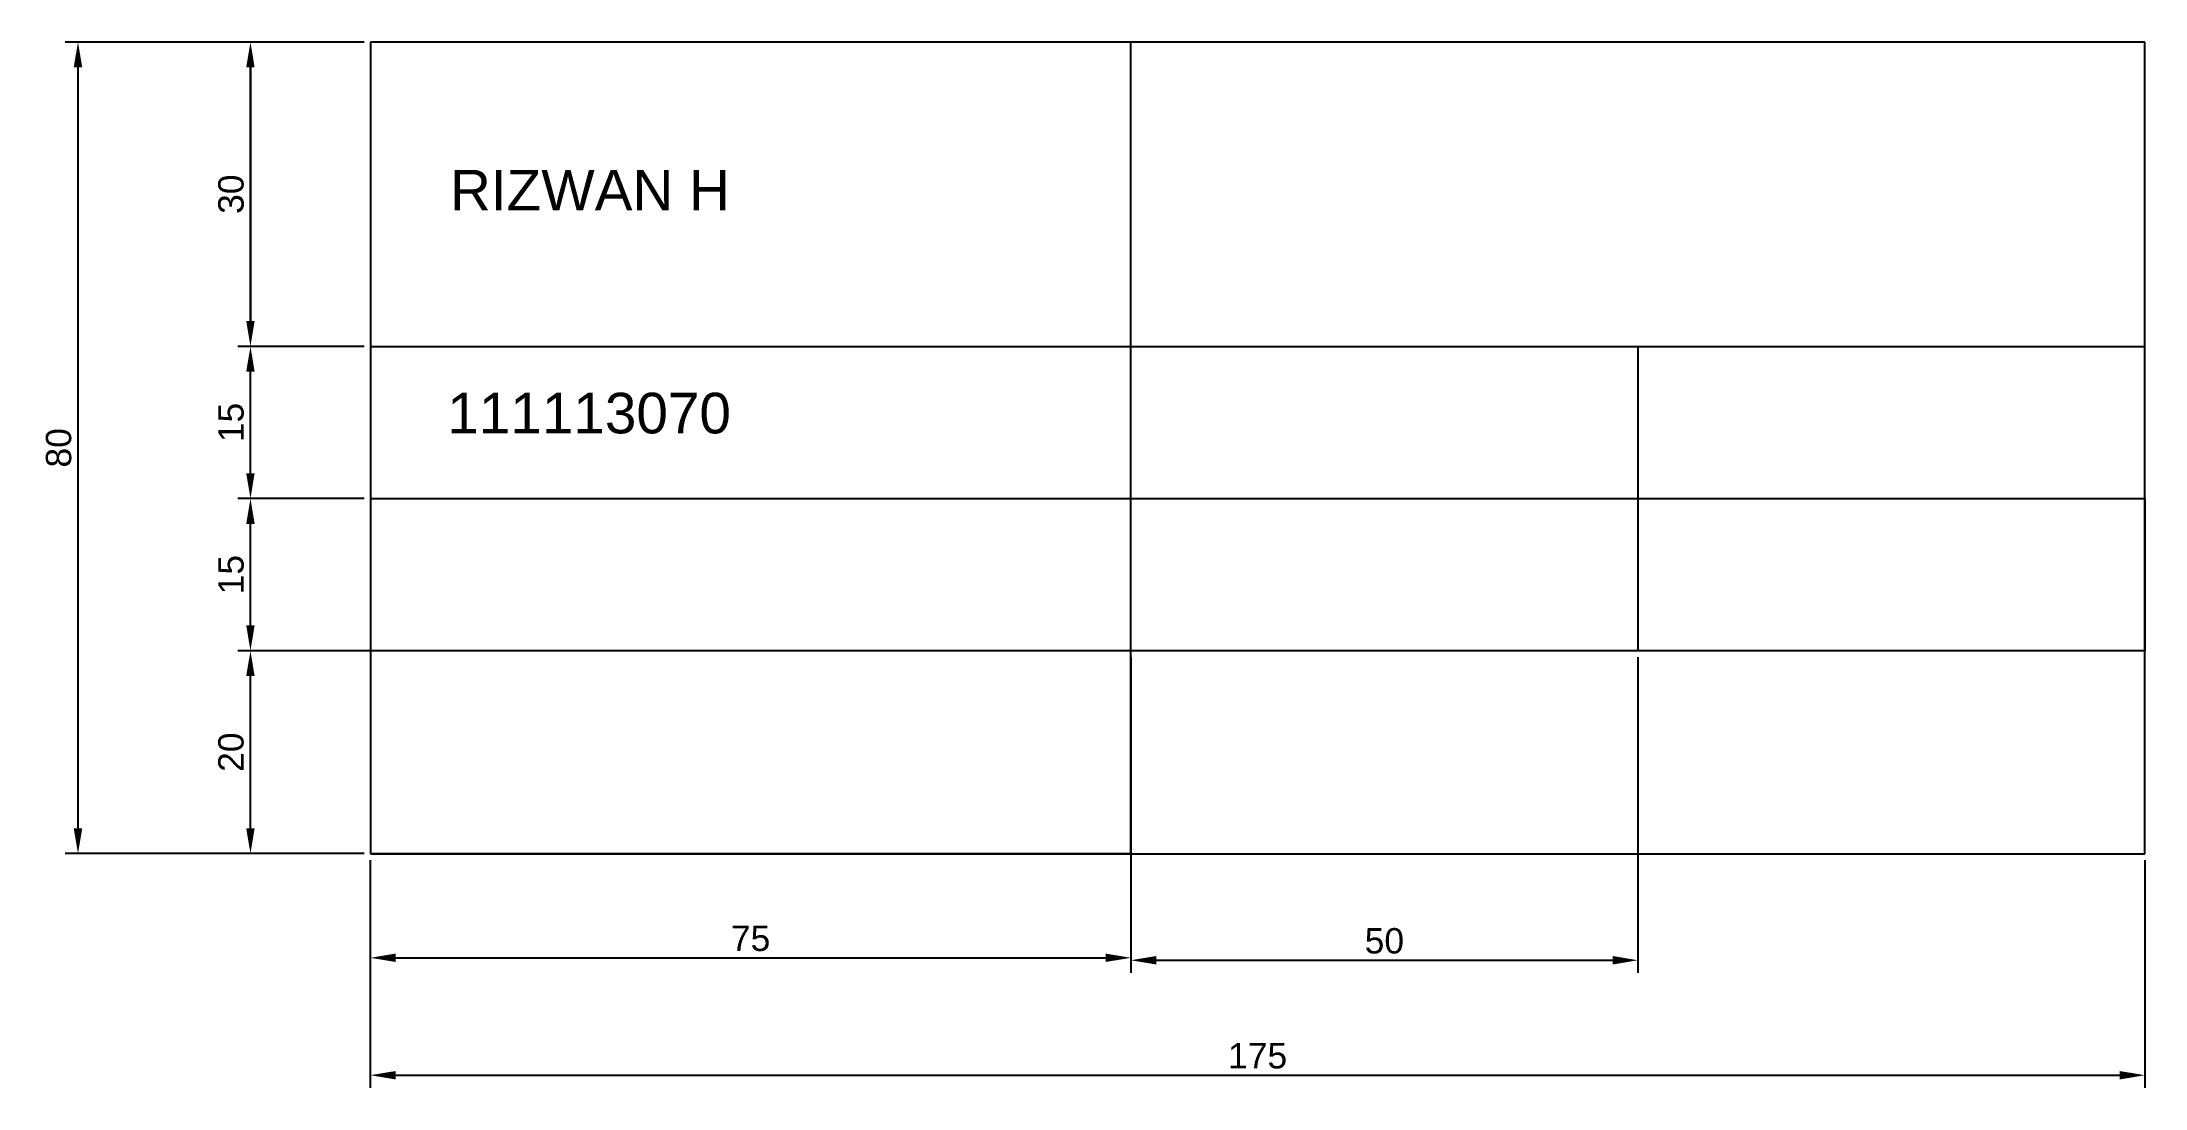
# Model space of a CAD drawing. Header units: millimetres. Extents: x 1641 to 1849, y 2343 to 2447.
import ezdxf

# ---------------------------------------------------------------- set-up
doc = ezdxf.new("R2010")
doc.units = ezdxf.units.MM
doc.styles.get("Standard").update_dxf_attribs({"font": 'arial.ttf'})
doc.dimstyles.new('ISO-25', dxfattribs={"dimtxt": 2.5, "dimasz": 2.5, "dimexe": 1.25, "dimexo": 0.625, "dimtad": 1, "dimtxsty": 'Standard', "dimcen": 2.5, "dimadec": 0, "dimazin": 0, "dimtfac": 1, "dimtmove": 0, "dimatfit": 3, "dimfxl": 1, "dimarcsym": 0})

# ---------------------------------------------------------------- blocks, each defined once
blk = doc.blocks.new('*D1')
at = {"color": 0, "lineweight": -2, "transparency": 16777216}
for p, q in [((1673.23, 2446.57), (1643.77, 2446.57)), ((1645.02, 2444.07), (1645.02, 2369.07)), ((1673.23, 2366.57), (1643.77, 2366.57))]:
    blk.add_line(p, q, dxfattribs=at)
at = {"color": 0, "transparency": 16777216}
for points in [[(1644.6, 2444.07), (1645.44, 2444.07), (1645.02, 2446.57)], [(1644.6, 2369.07), (1645.44, 2369.07), (1645.02, 2366.57)]]:
    blk.add_solid(points, dxfattribs=at)
at = {"layer": 'Defpoints', "color": 0, "transparency": 16777216}
for p in [(1673.85, 2446.57), (1645.02, 2366.57), (1673.85, 2366.57)]:
    blk.add_point(p, dxfattribs=at)
at = {"color": 0, "transparency": 16777216, "insert": (1643.12, 2406.57), "char_height": 2.5, "attachment_point": 5, "rotation": 90}
blk.add_mtext('80', dxfattribs=at)
blk = doc.blocks.new('*D2')
at = {"color": 0, "lineweight": -2, "transparency": 16777216}
for p, q in [((1673.85, 2365.94), (1673.85, 2355.05)), ((1748.85, 2365.94), (1748.85, 2355.05)), ((1676.35, 2356.3), (1746.35, 2356.3))]:
    blk.add_line(p, q, dxfattribs=at)
at = {"color": 0, "transparency": 16777216}
for points in [[(1676.35, 2356.72), (1676.35, 2355.89), (1673.85, 2356.3)], [(1746.35, 2356.72), (1746.35, 2355.89), (1748.85, 2356.3)]]:
    blk.add_solid(points, dxfattribs=at)
at = {"layer": 'Defpoints', "color": 0, "transparency": 16777216}
for p in [(1673.85, 2366.57), (1748.85, 2366.57), (1748.85, 2356.3)]:
    blk.add_point(p, dxfattribs=at)
at = {"color": 0, "transparency": 16777216, "insert": (1711.35, 2358.2), "char_height": 2.5, "attachment_point": 5}
blk.add_mtext('75', dxfattribs=at)
blk = doc.blocks.new('*D3')
at = {"color": 0, "lineweight": -2, "transparency": 16777216}
for p, q in [((1673.85, 2365.94), (1673.85, 2343.48)), ((1848.85, 2365.94), (1848.85, 2343.48)), ((1676.35, 2344.73), (1846.35, 2344.73))]:
    blk.add_line(p, q, dxfattribs=at)
at = {"color": 0, "transparency": 16777216}
for points in [[(1676.35, 2345.14), (1676.35, 2344.31), (1673.85, 2344.73)], [(1846.35, 2345.14), (1846.35, 2344.31), (1848.85, 2344.73)]]:
    blk.add_solid(points, dxfattribs=at)
at = {"layer": 'Defpoints', "color": 0, "transparency": 16777216}
for p in [(1673.85, 2366.57), (1848.85, 2366.57), (1848.85, 2344.73)]:
    blk.add_point(p, dxfattribs=at)
at = {"color": 0, "transparency": 16777216, "insert": (1761.35, 2346.63), "char_height": 2.5, "attachment_point": 5}
blk.add_mtext('175', dxfattribs=at)
blk = doc.blocks.new('*D4')
at = {"color": 0, "lineweight": -2, "transparency": 16777216}
for p, q in [((1748.85, 2385.94), (1748.85, 2354.81)), ((1798.85, 2385.94), (1798.85, 2354.81)), ((1751.35, 2356.06), (1796.35, 2356.06))]:
    blk.add_line(p, q, dxfattribs=at)
at = {"color": 0, "transparency": 16777216}
for points in [[(1751.35, 2356.48), (1751.35, 2355.64), (1748.85, 2356.06)], [(1796.35, 2356.48), (1796.35, 2355.64), (1798.85, 2356.06)]]:
    blk.add_solid(points, dxfattribs=at)
at = {"layer": 'Defpoints', "color": 0, "transparency": 16777216}
for p in [(1748.85, 2386.57), (1798.85, 2386.57), (1798.85, 2356.06)]:
    blk.add_point(p, dxfattribs=at)
at = {"color": 0, "transparency": 16777216, "insert": (1773.85, 2357.96), "char_height": 2.5, "attachment_point": 5}
blk.add_mtext('50', dxfattribs=at)
blk = doc.blocks.new('*D5')
at = {"color": 0, "lineweight": -2, "transparency": 16777216}
for p, q in [((1673.23, 2446.57), (1660.78, 2446.57)), ((1662.03, 2444.07), (1662.03, 2419.07)), ((1673.23, 2416.57), (1660.78, 2416.57))]:
    blk.add_line(p, q, dxfattribs=at)
at = {"color": 0, "transparency": 16777216}
for points in [[(1661.61, 2444.07), (1662.44, 2444.07), (1662.03, 2446.57)], [(1661.61, 2419.07), (1662.44, 2419.07), (1662.03, 2416.57)]]:
    blk.add_solid(points, dxfattribs=at)
at = {"layer": 'Defpoints', "color": 0, "transparency": 16777216}
for p in [(1673.85, 2446.57), (1662.03, 2416.57), (1673.85, 2416.57)]:
    blk.add_point(p, dxfattribs=at)
at = {"color": 0, "transparency": 16777216, "insert": (1660.12, 2431.57), "char_height": 2.5, "attachment_point": 5, "rotation": 90}
blk.add_mtext('30', dxfattribs=at)
blk = doc.blocks.new('*D6')
at = {"color": 0, "lineweight": -2, "transparency": 16777216}
for p, q in [((1848.23, 2386.57), (1660.78, 2386.57)), ((1662.03, 2369.07), (1662.03, 2384.07)), ((1673.23, 2366.57), (1660.78, 2366.57))]:
    blk.add_line(p, q, dxfattribs=at)
at = {"color": 0, "transparency": 16777216}
for points in [[(1661.61, 2384.07), (1662.44, 2384.07), (1662.03, 2386.57)], [(1661.61, 2369.07), (1662.44, 2369.07), (1662.03, 2366.57)]]:
    blk.add_solid(points, dxfattribs=at)
at = {"layer": 'Defpoints', "color": 0, "transparency": 16777216}
for p in [(1662.03, 2386.57), (1848.85, 2386.57), (1673.85, 2366.57)]:
    blk.add_point(p, dxfattribs=at)
at = {"color": 0, "transparency": 16777216, "insert": (1660.12, 2376.57), "char_height": 2.5, "attachment_point": 5, "rotation": 90}
blk.add_mtext('20', dxfattribs=at)
blk = doc.blocks.new('*D7')
at = {"color": 0, "lineweight": -2, "transparency": 16777216}
for p, q in [((1673.23, 2401.57), (1660.78, 2401.57)), ((1662.03, 2389.07), (1662.03, 2399.07)), ((1848.23, 2386.57), (1660.78, 2386.57))]:
    blk.add_line(p, q, dxfattribs=at)
at = {"color": 0, "transparency": 16777216}
for points in [[(1661.61, 2399.07), (1662.44, 2399.07), (1662.03, 2401.57)], [(1661.61, 2389.07), (1662.44, 2389.07), (1662.03, 2386.57)]]:
    blk.add_solid(points, dxfattribs=at)
at = {"layer": 'Defpoints', "color": 0, "transparency": 16777216}
for p in [(1662.03, 2401.57), (1673.85, 2401.57), (1848.85, 2386.57)]:
    blk.add_point(p, dxfattribs=at)
at = {"color": 0, "transparency": 16777216, "insert": (1660.12, 2394.07), "char_height": 2.5, "attachment_point": 5, "rotation": 90}
blk.add_mtext('15', dxfattribs=at)
blk = doc.blocks.new('*D8')
at = {"color": 0, "lineweight": -2, "transparency": 16777216}
for p, q in [((1673.23, 2416.57), (1660.78, 2416.57)), ((1662.03, 2404.07), (1662.03, 2414.07)), ((1673.23, 2401.57), (1660.78, 2401.57))]:
    blk.add_line(p, q, dxfattribs=at)
at = {"color": 0, "transparency": 16777216}
for points in [[(1661.61, 2414.07), (1662.44, 2414.07), (1662.03, 2416.57)], [(1661.61, 2404.07), (1662.44, 2404.07), (1662.03, 2401.57)]]:
    blk.add_solid(points, dxfattribs=at)
at = {"layer": 'Defpoints', "color": 0, "transparency": 16777216}
for p in [(1662.03, 2416.57), (1673.85, 2416.57), (1673.85, 2401.57)]:
    blk.add_point(p, dxfattribs=at)
at = {"color": 0, "transparency": 16777216, "insert": (1660.12, 2409.07), "char_height": 2.5, "attachment_point": 5, "rotation": 90}
blk.add_mtext('15', dxfattribs=at)
blk = doc.blocks.new('*D9')
at = {"color": 0, "lineweight": -2, "transparency": 16777216}
for p, q in [((1673.23, 2446.57), (1660.78, 2446.57)), ((1662.03, 2419.07), (1662.03, 2444.07)), ((1673.23, 2416.57), (1660.78, 2416.57))]:
    blk.add_line(p, q, dxfattribs=at)
at = {"color": 0, "transparency": 16777216}
for points in [[(1661.61, 2444.07), (1662.44, 2444.07), (1662.03, 2446.57)], [(1661.61, 2419.07), (1662.44, 2419.07), (1662.03, 2416.57)]]:
    blk.add_solid(points, dxfattribs=at)
at = {"layer": 'Defpoints', "color": 0, "transparency": 16777216}
for p in [(1662.03, 2446.57), (1673.85, 2446.57), (1673.85, 2416.57)]:
    blk.add_point(p, dxfattribs=at)
at = {"color": 0, "transparency": 16777216, "insert": (1660.12, 2431.57), "char_height": 2.5, "attachment_point": 5, "rotation": 90}
blk.add_mtext('30', dxfattribs=at)

msp = doc.modelspace()

# ---------------------------------------------------------------- linework, layer by layer
for p, q in [((1673.853, 2446.565), (1673.853, 2366.565)), ((1748.853, 2446.565), (1673.853, 2446.565)), ((1673.853, 2446.565), (1673.853, 2416.565)), ((1748.853, 2366.565), (1748.853, 2446.565)), ((1848.853, 2446.565), (1748.853, 2446.565)), ((1848.853, 2366.565), (1848.853, 2446.565)), ((1673.853, 2416.565), (1848.853, 2416.565)), ((1673.853, 2416.565), (1673.853, 2401.565)), ((1748.853, 2416.565), (1798.853, 2416.565)), ((1798.853, 2416.565), (1798.853, 2386.565)), ((1673.853, 2401.565), (1848.853, 2401.565)), ((1848.853, 2401.565), (1848.853, 2386.565)), ((1848.853, 2386.565), (1673.853, 2386.565)), ((1673.853, 2366.565), (1748.853, 2366.565)), ((1748.853, 2366.565), (1673.853, 2366.565)), ((1673.853, 2366.565), (1848.853, 2366.565))]:
    msp.add_line(p, q)

# ---------------------------------------------------------------- texts
at = {"char_height": 4, "attachment_point": 1}
for s, width, insert in [('RIZWAN H', 57.68389, (1681.702, 2433.971)), ('111113070', 43.7156, (1681.444, 2411.995))]:
    msp.add_mtext_dynamic_manual_height_columns(s, width=width, gutter_width=12.5, heights=[0], dxfattribs=dict(at, insert=insert))

# ---------------------------------------------------------------- dimensions: what is measured, and where the dimension line sits
for base, p1, p2, angle, picture, middle in [((1645.019, 2366.565), (1673.853, 2446.565), (1673.853, 2366.565), 90, '*D1', (1643.118, 2406.565)), ((1662.026, 2416.565), (1673.853, 2446.565), (1673.853, 2416.565), 90, '*D5', (1660.123, 2431.565)), ((1662.026, 2446.565), (1673.853, 2416.565), (1673.853, 2446.565), 270, '*D9', (1660.123, 2431.565)), ((1662.026, 2416.565), (1673.853, 2401.565), (1673.853, 2416.565), 270, '*D8', (1660.124, 2409.065)), ((1662.026, 2401.565), (1848.853, 2386.565), (1673.853, 2401.565), 270, '*D7', (1660.124, 2394.065)), ((1662.026, 2386.565), (1673.853, 2366.565), (1848.853, 2386.565), 270, '*D6', (1660.124, 2376.565))]:
    dim = msp.add_linear_dim(base=base, p1=p1, p2=p2, angle=angle, dimstyle='ISO-25')
    dim.commit()
    dim.dimension.update_dxf_attribs({"geometry": picture, "text_midpoint": middle})
for base, p1, p2, picture, middle in [((1798.853, 2356.059), (1748.853, 2386.565), (1798.853, 2386.565), '*D4', (1773.853, 2357.96)), ((1748.853, 2356.305), (1673.853, 2366.565), (1748.853, 2366.565), '*D2', (1711.353, 2358.201)), ((1848.853, 2344.725), (1673.853, 2366.565), (1848.853, 2366.565), '*D3', (1761.353, 2346.627))]:
    dim = msp.add_linear_dim(base=base, p1=p1, p2=p2, dimstyle='ISO-25')
    dim.commit()
    dim.dimension.update_dxf_attribs({"geometry": picture, "text_midpoint": middle})

doc.saveas('drawing.dxf')
